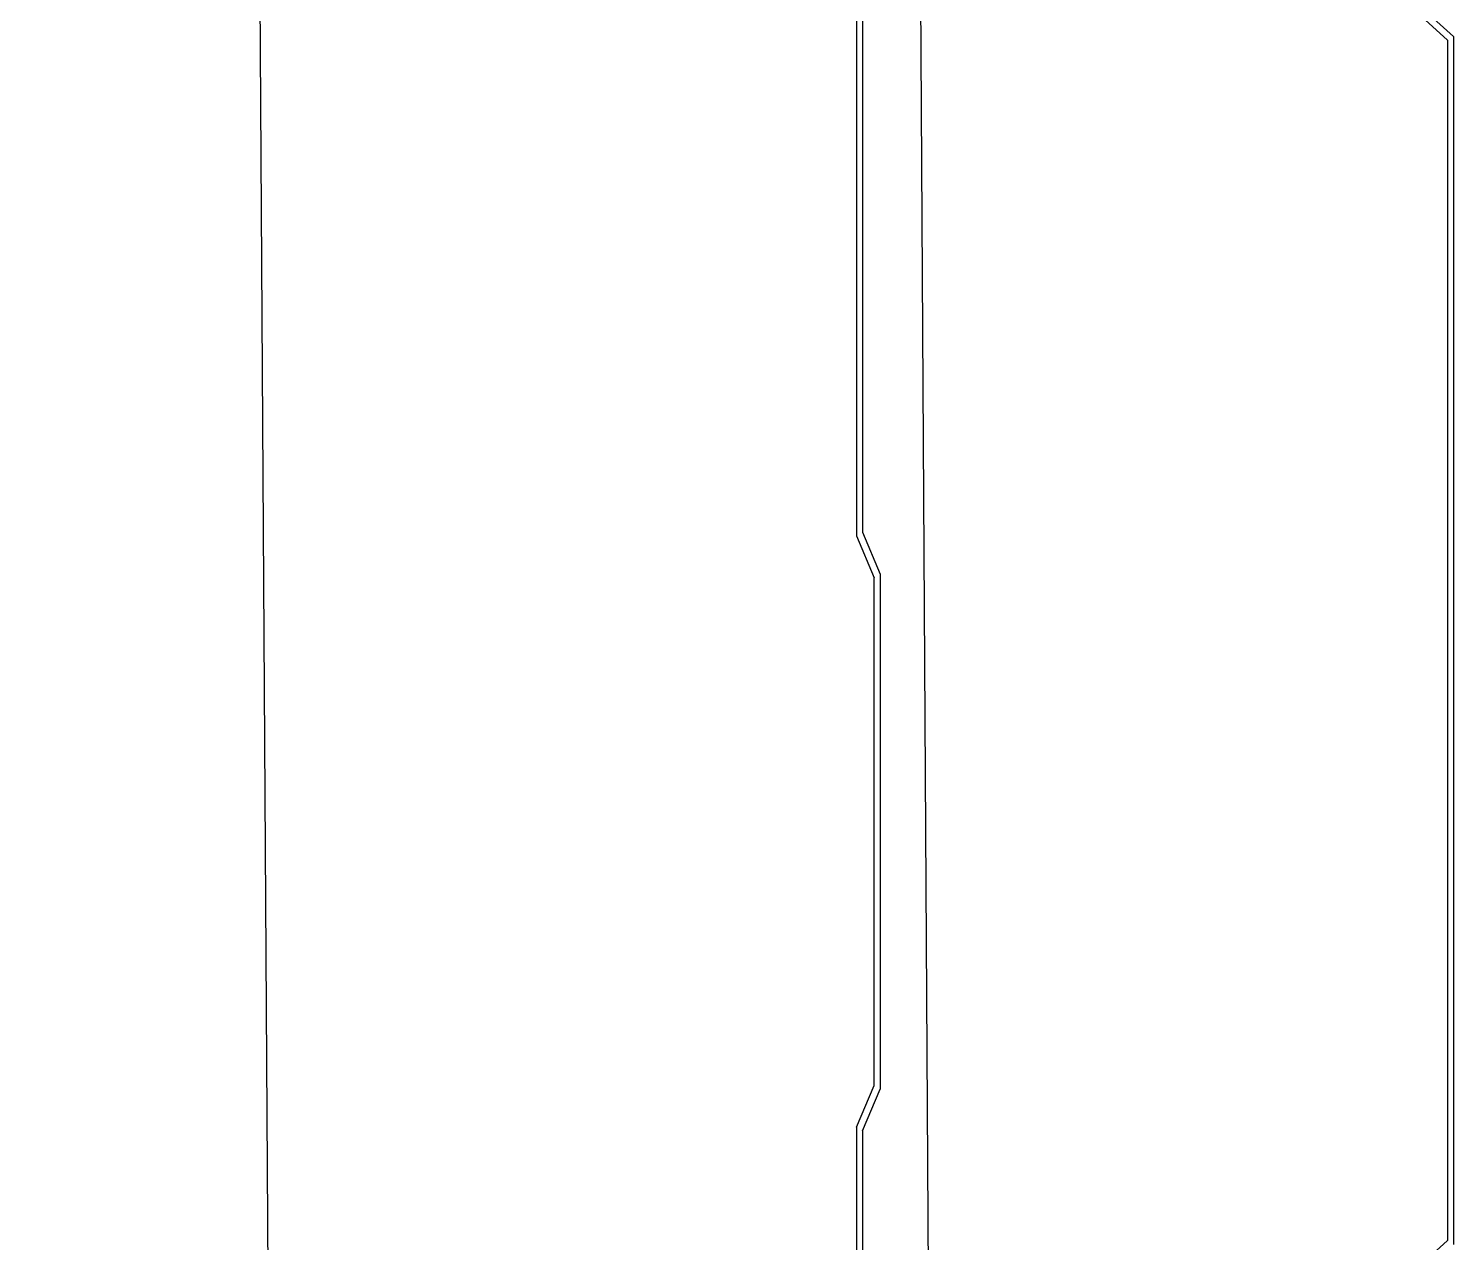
# Model space of a CAD drawing. Extents: x 152195838 to 323921156, y 365159662 to 730681027.
# Drawn here: x 161369795.7 to 161369915.1, y 365212437.2 to 365212538.8 of the extents above; entities that cross this region are included whole.
import ezdxf

# ---------------------------------------------------------------- set-up
doc = ezdxf.new("R2010")
doc.units = 0
doc.header["$MEASUREMENT"] = 0
doc.layers.get('Defpoints').update_dxf_attribs({"linetype": 'CONTINUOUS'})
for name, color, linetype in [('OHD', 4, 'CONTINUOUS'), ('PANEL', 4, 'CONTINUOUS'), ('SRS', 6, 'CONTINUOUS')]:
    doc.layers.add(name, color=color, linetype=linetype)

# ---------------------------------------------------------------- blocks, each defined once
blk = doc.blocks.new('OHD-550-S')
at = {"layer": 'Defpoints', "color": 0, "linetype": 'ByBlock'}
for p in [(20.17966461573269, -170.0000000007167), (22.17966461573269, -170.0000000007167)]:
    blk.add_point(p, dxfattribs=at)
at = {"layer": 'PANEL'}
for p, q in [((20.17966461693868, -66.75), (20.17966461693868, -116.25)), ((19.67966461693868, -67.05901698768139), (19.67966461693868, -115.940983004868)), ((-29.82033538306132, -74.44098300486803), (-27.32033538306132, -72.19098300486803)), ((-29.32033538306132, -74.75), (-26.82033538306132, -72.5)), ((-29.82033538306132, -74.44098300486803), (-29.82033538306132, -175.5590169876814)), ((-29.32033538306132, -74.75), (-29.32033538306132, -175.25)), ((19.67966461693868, -115.940983004868), (18.17966461693868, -119.440983004868)), ((20.17966461693868, -116.25), (18.67966461693868, -119.75)), ((18.17966461693868, -119.440983004868), (18.17966461693868, -162.5590169876813)), ((18.67966461693868, -162.25), (18.67966461693868, -119.75)), ((20.17966461693868, -165.75), (18.67966461693868, -162.25)), ((19.67966461693868, -166.0590169876814), (18.17966461693868, -162.5590169876813)), ((20.17966461693868, -165.75), (20.17966461693868, -215.25)), ((19.67966461693868, -166.0590169876814), (19.67966461693868, -214.940983004868)), ((-29.32033538306132, -175.25), (-26.82033538306132, -177.5))]:
    blk.add_line(p, q, dxfattribs=at)
blk = doc.blocks.new('5as9df53')
at = {"layer": 'OHD', "color": 4}
for p, q in [((52431949.93084879, 17477615.5672804), (52431927.46947622, 17481115.8922247)), ((52432005.10442249, 17477615.5672804), (52431983.67551952, 17481115.8922247))]:
    blk.add_line(p, q, dxfattribs=at)
at = {"layer": 'OHD', "xscale": -1}
blk.add_blockref('OHD-550-S', (52432016.97409577, 17478164.8260041), dxfattribs=at)

msp = doc.modelspace()

# ---------------------------------------------------------------- block references
at = {"layer": 'SRS', "lineweight": 0, "ltscale": 15}
msp.add_blockref('5as9df53', (108937868.2653015, 347734447.7596696), dxfattribs=at)

doc.saveas('drawing.dxf')
